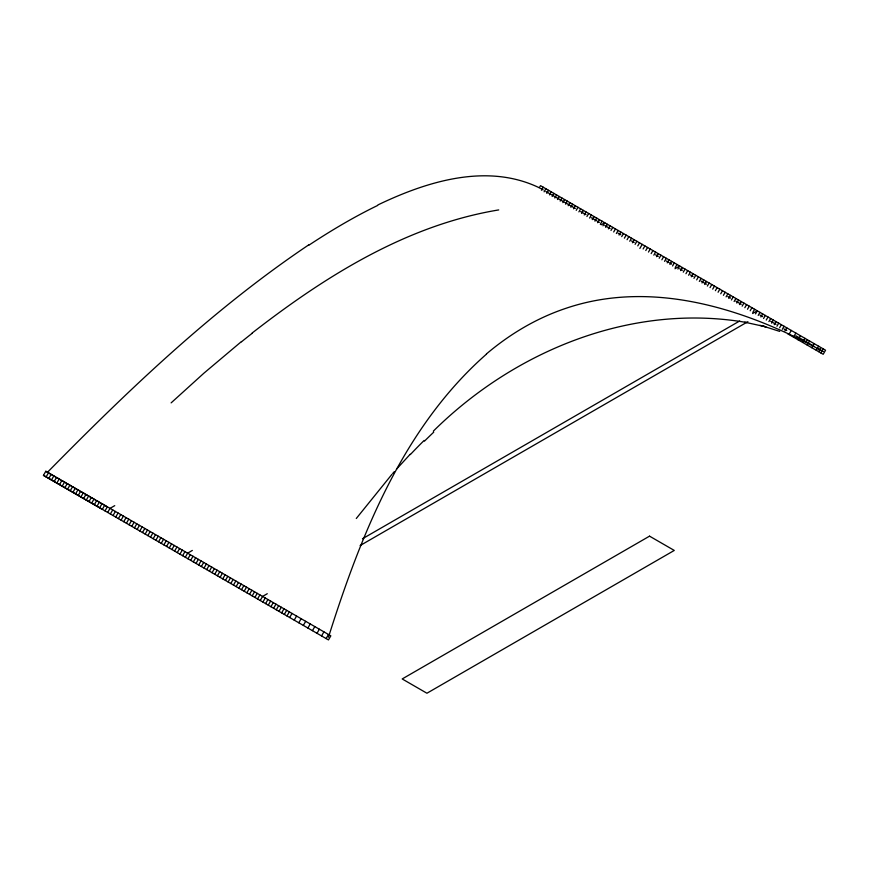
<?xml version="1.0" encoding="UTF-8"?>
<svg xmlns="http://www.w3.org/2000/svg" width="869" height="869" viewBox="0 0 869 869"><rect width="100%" height="100%" fill="white"/><g stroke="black" fill="none" stroke-linecap="round" stroke-linejoin="round"><path stroke-width="1.3" d="M328.471 637.194C361.037 534.098 403.357 427.211 486.499 354.107M45.807 476.723L43.45 475.365L45.807 471.28L330.828 635.836L328.471 639.921L99.653 507.8L102.01 503.727L103.585 504.628M102.336 509.353L104.682 505.269L106.257 506.182M105.008 510.896L107.365 506.812M107.68 512.438L110.037 508.365L114.741 505.649M110.363 513.981L112.72 509.907M113.035 515.534L115.392 511.45M115.707 517.077L118.065 512.992M118.39 518.619L120.748 514.546M121.063 520.162L123.42 516.088M123.746 521.715L126.092 517.631M126.418 523.257L128.775 519.173M129.09 524.8L131.447 520.727M131.773 526.342L134.119 522.269M134.445 527.896L136.802 523.811M137.117 529.438L139.475 525.354M139.8 530.981L142.158 526.907M142.473 532.523L144.83 528.45M145.145 534.077L147.502 529.992M147.828 535.619L150.185 531.535M150.5 537.161L152.857 533.077M153.183 538.704L155.529 534.631M155.855 540.257L158.212 536.173M158.527 541.8L160.884 537.715M161.21 543.342L163.568 539.258M163.883 544.885L166.24 540.811M166.555 546.438L168.912 542.354M169.238 547.981L171.595 543.896M171.91 549.523L174.267 545.439M174.593 551.065L176.939 546.992M177.265 552.608L179.622 548.535M179.937 554.161L182.294 550.077M182.62 555.704L184.978 551.619M185.293 557.246L187.65 553.173L192.331 550.435M187.965 558.789L190.322 554.715M190.648 560.342L193.005 556.258M193.32 561.885L195.677 557.8M196.003 563.427L198.349 559.354M198.675 564.969L201.032 560.896M201.347 566.523L203.704 562.439M204.03 568.065L206.387 563.981M206.703 569.608L209.06 565.534M209.375 571.15L211.732 567.077M212.058 572.704L214.415 568.619M214.73 574.246L217.087 570.162M217.402 575.789L219.759 571.704M220.085 577.331L222.442 573.258M222.757 578.884L225.114 574.8M225.429 580.427L227.787 576.343M228.112 581.969L230.47 577.885M230.785 583.512L233.142 579.438M233.468 585.065L235.825 580.981M236.14 586.608L238.497 582.523M238.823 588.15L241.169 584.066M241.495 589.693L243.852 585.619M244.167 591.235L246.524 587.162M246.85 592.788L249.207 588.704M249.522 594.331L251.88 590.247M252.206 595.873L254.552 591.8M254.878 597.416L257.235 593.342M257.55 598.969L259.907 594.885M260.233 600.512L262.59 596.427L267.283 593.712M262.905 602.054L265.262 597.97M265.577 603.597L267.934 599.523M268.26 605.15L270.617 601.066M270.932 606.692L273.29 602.608M273.605 608.235L275.962 604.151M276.288 609.777L278.645 605.704M278.96 611.331L281.317 607.246M281.643 612.873L283.989 608.789M284.315 614.416L286.672 610.331M286.987 615.958L289.344 611.885M289.67 617.511L292.017 613.427M539.345 187.704L540.518 185.662L825.55 350.218L823.193 354.291L787.879 333.902M541.43 190.268L543.201 187.204M294.222 620.14L296.579 616.056M544.103 191.81L545.873 188.747M298.784 622.769L301.13 618.685M546.786 193.352L548.545 190.3M549.458 194.895L551.228 191.843M303.335 625.398L305.692 621.324M552.13 196.448L553.901 193.385M554.813 197.991L556.573 194.928M307.898 628.026L310.244 623.953M557.485 199.533L559.256 196.481M560.157 201.076L561.928 198.023M312.449 630.666L314.806 626.582M562.84 202.629L564.6 199.566M317.011 633.295L319.357 629.21M565.513 204.172L567.283 201.108M568.196 205.714L569.955 202.662M321.563 635.923L323.92 631.85M570.868 207.256L572.638 204.204M573.54 208.81L575.311 205.747M326.125 638.552L328.471 634.479M576.223 210.352L577.983 207.289M578.895 211.895L580.666 208.842M581.567 213.437L583.338 210.385M584.25 214.991L586.01 211.927M586.923 216.533L588.693 213.47M589.595 218.076L591.365 215.023M592.278 219.618L594.038 216.566M594.95 221.171L596.721 218.108M597.633 222.714L599.393 219.651M600.305 224.256L602.076 221.193M602.977 225.81L604.748 222.746L601.229 224.778M605.66 227.352L607.42 224.289M608.333 228.895L610.103 225.831M611.005 230.437L612.775 227.374M613.688 231.98L615.448 228.927M616.36 233.533L618.131 230.47M619.043 235.075L620.803 232.012M621.715 236.618L623.486 233.555M624.387 238.16L626.158 235.108M627.07 239.714L628.83 236.65M629.743 241.256L631.513 238.193M632.426 242.799L634.185 239.735M635.098 244.341L636.868 241.289M637.77 245.884L639.541 242.831M639.856 248.458L642.213 244.374M643.125 248.979L644.896 245.916M645.797 250.522L647.568 247.459M648.48 252.064L650.24 249.012M651.153 253.618L652.923 250.554M653.836 255.16L655.595 252.097M656.508 256.703L658.278 253.639M659.18 258.245L660.951 255.193M661.863 259.798L663.623 256.735M664.535 261.341L666.306 258.278M667.207 262.883L668.978 259.82M669.89 264.426L671.65 261.373M672.563 265.979L674.333 262.916M675.235 267.522L677.005 264.458M677.918 269.064L679.688 266.001L674.996 268.738M680.59 270.607L682.361 267.554M683.273 272.16L685.033 269.097M685.945 273.702L687.716 270.639M688.617 275.245L690.388 272.182M691.3 276.787L693.06 273.735M693.973 278.33L695.743 275.277M696.656 279.883L698.415 276.82M699.328 281.426L701.098 278.362M702 282.968L703.771 279.905M704.683 284.511L706.443 281.458M707.355 286.064L709.126 283.001M710.027 287.606L711.798 284.543M712.71 289.149L714.47 286.086M715.383 290.691L717.153 287.639M718.066 292.245L719.825 289.181M720.727 293.787L722.497 290.724M723.41 295.33L725.18 292.266M726.093 296.872L727.853 293.82M728.765 298.425L730.536 295.362M731.437 299.968L733.208 296.905M734.12 301.51L735.88 298.447M736.793 303.053L738.563 300.001M739.465 304.606L741.235 301.543M742.148 306.149L743.918 303.085M744.82 307.691L746.59 304.628M747.503 309.234L749.263 306.181M750.175 310.787L751.946 307.724M752.847 312.329L754.618 309.266M755.53 313.872L757.29 310.809L752.597 313.524M758.202 315.414L759.973 312.362M760.875 316.968L762.645 313.905M763.558 318.51L765.317 315.447M766.23 320.053L768 316.989M768.913 321.595L770.673 318.543M771.585 323.138L773.356 320.085M774.257 324.691L776.028 321.628M776.94 326.233L778.7 323.17M779.612 327.776L781.383 324.713M782.296 329.318L784.055 326.266M784.968 330.872L786.738 327.809M789.53 333.5L791.29 330.437M793.495 337.15L795.852 333.066M798.057 339.779L800.403 335.695M802.608 342.408L804.966 338.334M806.139 341.734L807.323 339.692M807.171 345.036L809.517 340.963M811.722 347.676L814.079 343.592M816.284 350.305L818.641 346.22M818.641 351.663L820.401 348.599M820.836 352.933L823.193 348.849M356.29 518.478L391.973 474.289M392.734 473.431L394.244 471.726M396.514 469.151L410.201 454.259M47.545 472.215C128.482 389.92 212.59 309.451 308.701 244.895M433.327 431.154C514.676 350.62 632.111 302.488 747.003 322.573M171.128 402.879L203.954 373.138L241.484 341.528M252.053 333.099C324.778 276.559 406.344 225.158 498.719 209.918M362.471 538.769L739.671 320.987M360.114 545.558L747.894 321.682M377.95 204.91C427.027 181.306 487.422 162.568 539.54 187.9M744.787 322.203L765.882 326.842L759.962 325.343M763.634 326.288L779.732 331.404M540.518 188.377L543.201 189.92M545.873 191.473L563.709 201.771M564.6 202.281L575.311 208.462M580.666 211.558L586.01 214.643M591.365 217.739L596.721 220.824M597.611 221.345L599.393 222.377M604.748 225.462L610.103 228.558M618.131 233.185L620.803 234.739M631.513 240.909L634.185 242.462M655.595 254.823L658.278 256.366M666.306 261.004L668.978 262.547M669.869 263.057L671.65 264.089M679.688 268.727L682.361 270.27M690.388 274.908L693.06 276.451M701.098 281.089L706.443 284.174M727.853 296.535L730.536 298.078M735.88 301.174L741.235 304.259M759.973 315.078L762.645 316.62M770.673 321.258L776.028 324.343M784.055 328.982L786.738 330.524M795.852 335.792L814.079 346.307M818.641 348.947L823.193 351.576C746.21 309.006 652.478 278.84 565.643 308.408A337.009 255.486 -85.3 0 0 486.423 353.944M45.807 471.28L47.371 472.193M50.054 473.735L48.479 472.823L46.122 476.907L48.479 478.265M52.727 475.278L51.162 474.365L48.805 478.45L51.162 479.807M55.41 476.82L53.835 475.919L51.477 479.992L53.835 481.361M58.082 478.363L56.507 477.461L54.16 481.545L56.507 482.903M60.754 479.916L59.19 479.004L56.833 483.088L59.19 484.446M63.437 481.459L61.862 480.546L59.505 484.63L61.862 485.988M66.109 483.001L64.545 482.099L62.188 486.173L64.545 487.531M68.792 484.544L67.217 483.642L64.86 487.715L67.217 489.084M71.464 486.097L69.889 485.184L67.543 489.269L69.889 490.627M74.137 487.639L72.572 486.727L70.215 490.811L72.572 492.169M76.82 489.182L75.245 488.28L72.887 492.354L75.245 493.711M79.492 490.724L77.928 489.823L75.57 493.896L77.928 495.265M82.164 492.267L80.6 491.365L78.243 495.449L80.6 496.807M84.847 493.82L83.272 492.908L80.915 496.992L83.272 498.35M87.519 495.363L85.955 494.45L83.598 498.534L85.955 499.892M90.202 496.905L88.627 496.003L86.27 500.077L88.627 501.446M92.874 498.448L91.31 497.546L88.953 501.63L91.31 502.988M95.547 500.001L93.982 499.088L91.625 503.173L93.982 504.531M98.23 501.543L96.655 500.631L94.297 504.715L96.655 506.073M100.902 503.086L99.338 502.184L96.98 506.258L99.338 507.615M43.45 475.365L102.01 509.169M308.517 245.438A335.836 101.554 -43 0 1 377.624 205.464M424.485 441.126A555.552 384.587 -72.8 0 1 433.75 432.143M241.495 341.799A556.714 233.24 -49 0 1 252.064 333.381M410.353 454.552A570.477 395.417 -72.9 0 1 424.159 440.431M649.534 536.151L402.195 678.95L426.929 693.234L674.268 550.435L649.534 536.151"/></g></svg>
